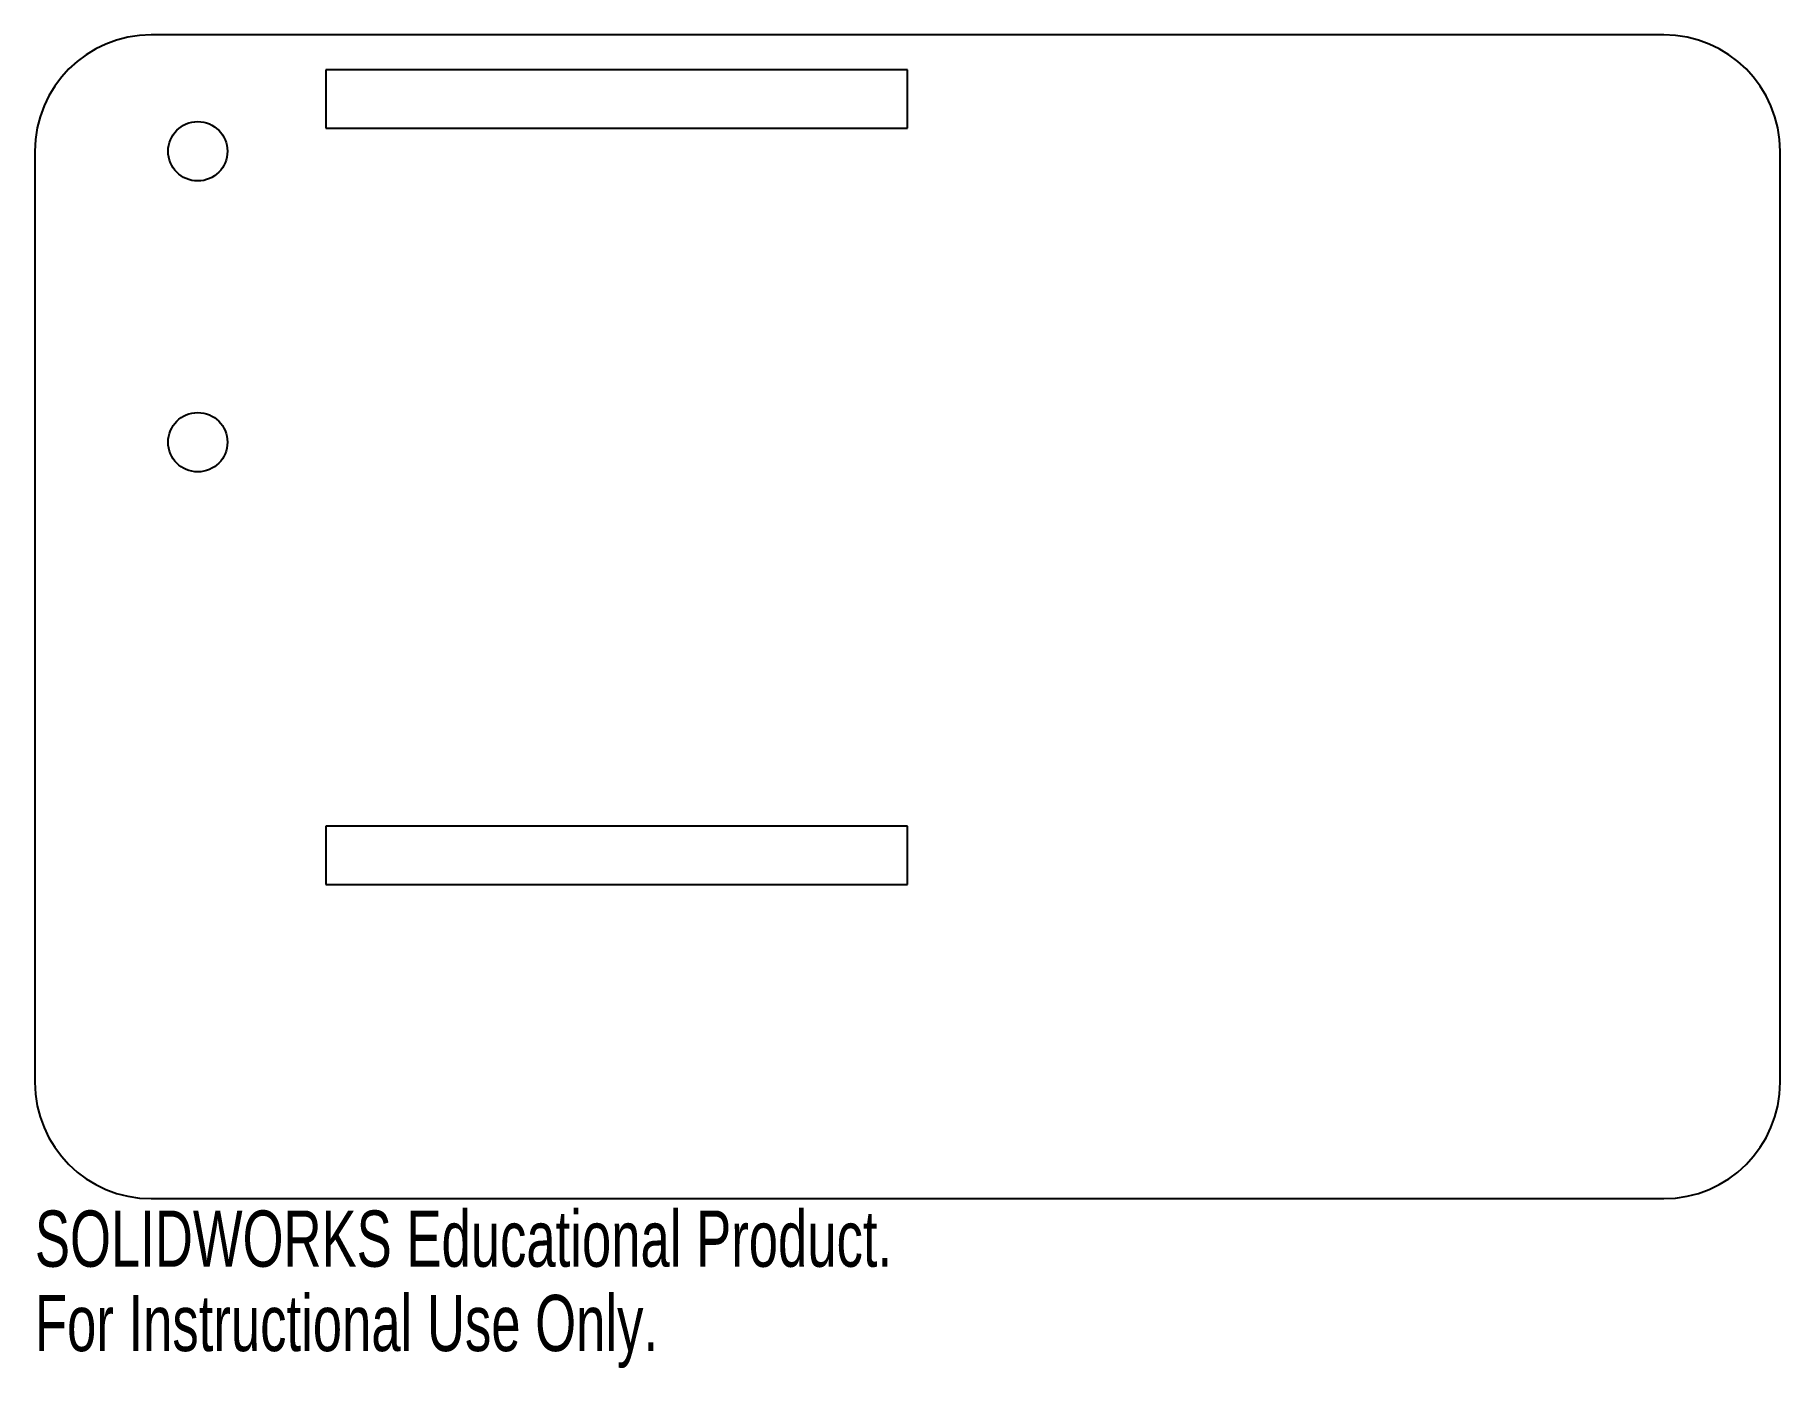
# Model space of a CAD drawing. Header units: millimetres. Extents: x -75 to 75, y -65 to 50.
import ezdxf

# ---------------------------------------------------------------- set-up
doc = ezdxf.new("R2010")
doc.units = ezdxf.units.MM
doc.styles.add('SLDTEXTSTYLE0', font='TXT', dxfattribs={"width": 0.7})

msp = doc.modelspace()

# ---------------------------------------------------------------- linework, layer by layer
at = {"color": 7, "linetype": 'Continuous', "lineweight": 25}
for p, q in [((65, 50), (-65, 50)), ((0, 47), (-50, 47)), ((-50, 47), (-50, 42)), ((0, 42), (0, 47)), ((-50, 42), (0, 42)), ((-75, 40), (-75, -40)), ((75, -40), (75, 40)), ((-50, -18), (-50, -23)), ((0, -18), (-50, -18)), ((0, -23), (0, -18)), ((-50, -23), (0, -23)), ((-65, -50), (65, -50))]:
    msp.add_line(p, q, dxfattribs=at)
for centre in [(-61, 40), (-61, 15)]:
    msp.add_circle(centre, 2.55, dxfattribs=at)
for centre, start, end in [((-65, 40), 90, 180), ((65, 40), 0, 90), ((-65, -40), 180, 270), ((65, -40), 270, 0)]:
    msp.add_arc(centre, 10, start, end, dxfattribs=at)

# ---------------------------------------------------------------- texts
at = {"color": 7, "linetype": 'Continuous', "char_height": 4.8336, "attachment_point": 1, "style": 'SLDTEXTSTYLE0'}
for s, insert in [('SOLIDWORKS Educational Product.', (-75, -51.02)), ('For Instructional Use Only.', (-75, -58.27))]:
    msp.add_mtext(s, dxfattribs=dict(at, insert=insert))

doc.saveas('drawing.dxf')
